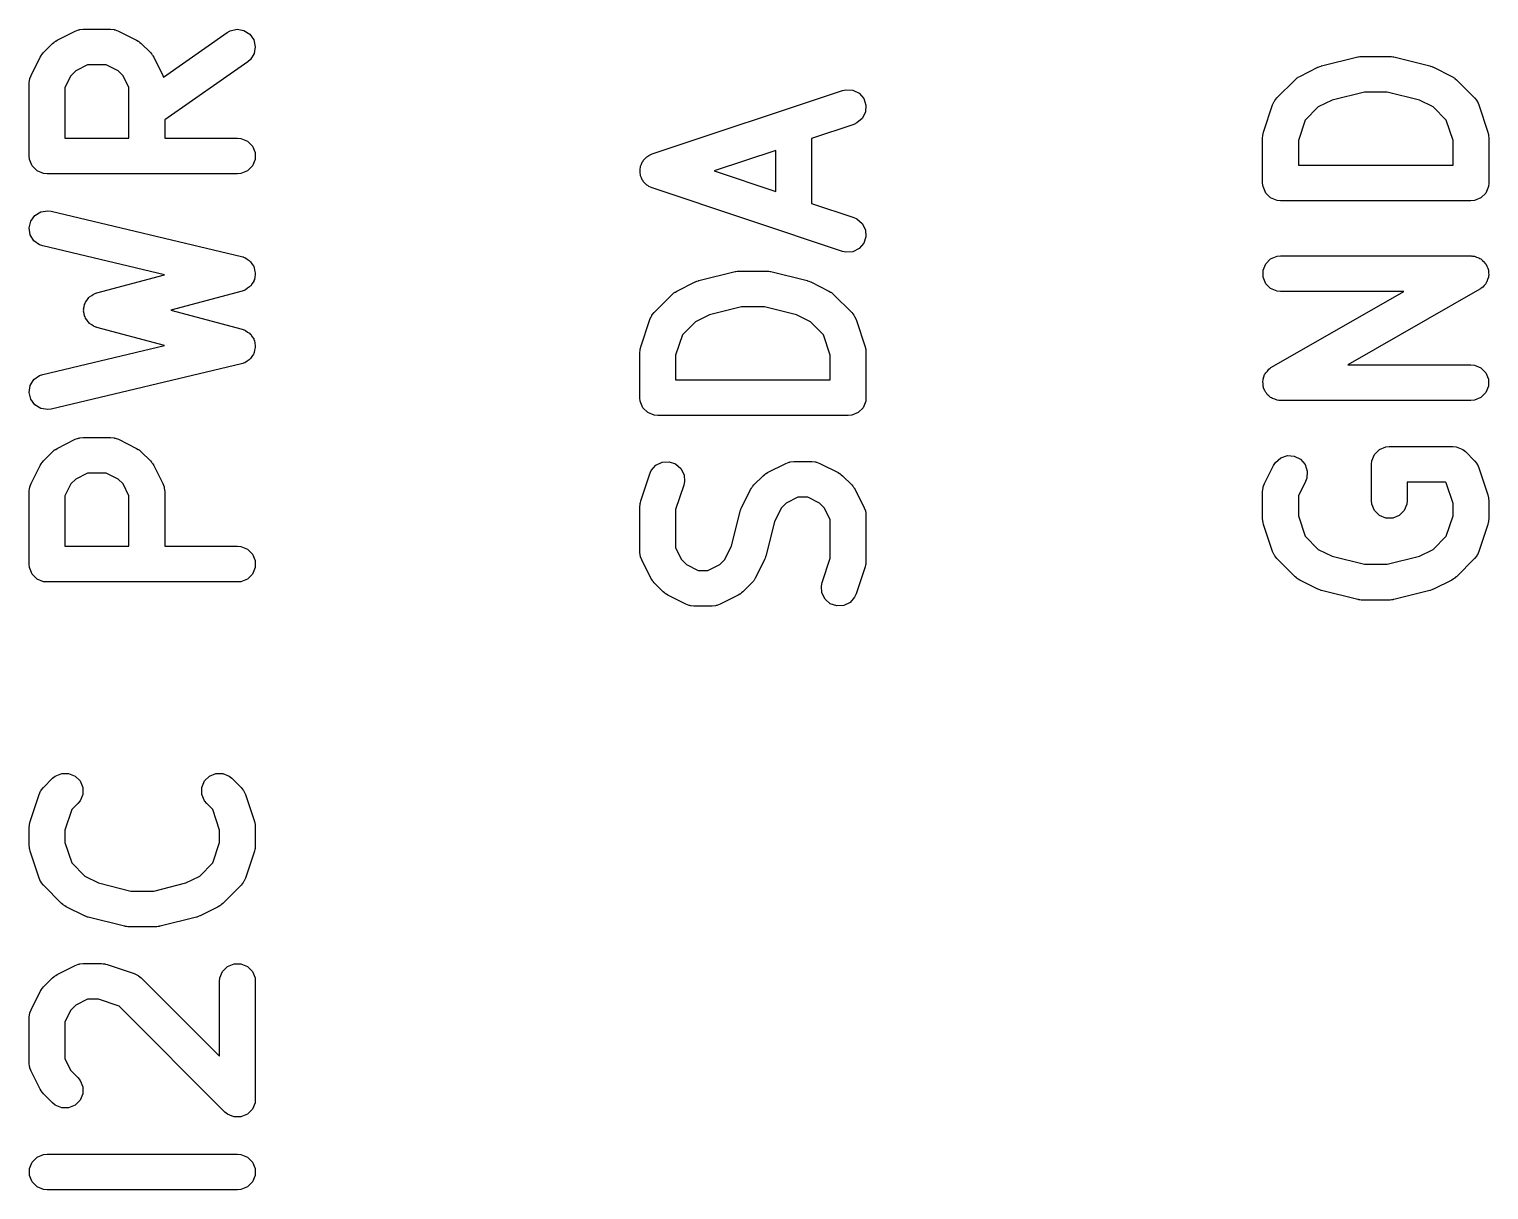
# Model space of a CAD drawing. Header units: inches. Extents: x 0.39 to 2.81, y 0.39 to 2.19.
# Drawn here: x 2.0789 to 2.3203, y 1.7413 to 1.9332 of the extents above; entities that cross this region are included whole.
import ezdxf

# ---------------------------------------------------------------- set-up
doc = ezdxf.new("R2010")
doc.units = ezdxf.units.IN
doc.header["$MEASUREMENT"] = 0
doc.layers.add('BLACK', color=250, linetype='CONTINUOUS')

msp = doc.modelspace()

# ---------------------------------------------------------------- linework, layer by layer
at = {"layer": 'BLACK', "linetype": 'CONTINUOUS'}
for p, q in [((2.08332, 1.9312), (2.08356, 1.93136)), ((2.08356, 1.93136), (2.08656, 1.93286)), ((2.08656, 1.93286), (2.0871, 1.93307)), ((2.0871, 1.93307), (2.08721, 1.93307)), ((2.08721, 1.93307), (2.08731, 1.93312)), ((2.08731, 1.93312), (2.08788, 1.93317)), ((2.08788, 1.93317), (2.09238, 1.93317)), ((2.09238, 1.93317), (2.09296, 1.93312)), ((2.09296, 1.93312), (2.09306, 1.93307)), ((2.09306, 1.93307), (2.09316, 1.93307)), ((2.09316, 1.93307), (2.0937, 1.93286)), ((2.0937, 1.93286), (2.0967, 1.93136)), ((2.0967, 1.93136), (2.09695, 1.9312)), ((2.10114, 1.92525), (2.11169, 1.93264)), ((2.11169, 1.93264), (2.11219, 1.93292)), ((2.11219, 1.93292), (2.11332, 1.93317)), ((2.11332, 1.93317), (2.11445, 1.93297)), ((2.11445, 1.93297), (2.11542, 1.93235)), ((2.11542, 1.93235), (2.11608, 1.93141)), ((2.11608, 1.93141), (2.11633, 1.93028)), ((2.0809, 1.92879), (2.08093, 1.92886)), ((2.08093, 1.92886), (2.081, 1.92894)), ((2.081, 1.92894), (2.08105, 1.92903)), ((2.08105, 1.92903), (2.08111, 1.92908)), ((2.08111, 1.92908), (2.0813, 1.92931)), ((2.0813, 1.92931), (2.0828, 1.93081)), ((2.0828, 1.93081), (2.08302, 1.93099)), ((2.08302, 1.93099), (2.08307, 1.93105)), ((2.08307, 1.93105), (2.08316, 1.93111)), ((2.08316, 1.93111), (2.08324, 1.93117)), ((2.08324, 1.93117), (2.08332, 1.9312)), ((2.09695, 1.9312), (2.09702, 1.93117)), ((2.09702, 1.93117), (2.09711, 1.93111)), ((2.09711, 1.93111), (2.09719, 1.93105)), ((2.09719, 1.93105), (2.09725, 1.93099)), ((2.09725, 1.93099), (2.09747, 1.93081)), ((2.09747, 1.93081), (2.09897, 1.92931)), ((2.09897, 1.92931), (2.09916, 1.92908)), ((2.09916, 1.92908), (2.09922, 1.92903)), ((2.09922, 1.92903), (2.09927, 1.92894)), ((2.09927, 1.92894), (2.09934, 1.92886)), ((2.09934, 1.92886), (2.09937, 1.92879)), ((2.11613, 1.92915), (2.11551, 1.92818)), ((2.11633, 1.93028), (2.11613, 1.92915)), ((2.07924, 1.92554), (2.08074, 1.92854)), ((2.08074, 1.92854), (2.0809, 1.92879)), ((2.08858, 1.92727), (2.08663, 1.92629)), ((2.09169, 1.92727), (2.08858, 1.92727)), ((2.09363, 1.92629), (2.09169, 1.92727)), ((2.09937, 1.92879), (2.09952, 1.92854)), ((2.09952, 1.92854), (2.10102, 1.92554)), ((2.11507, 1.9278), (2.10134, 1.91818)), ((2.11551, 1.92818), (2.11507, 1.9278)), ((2.28906, 1.92537), (2.29206, 1.92687)), ((2.29206, 1.92687), (2.29211, 1.92689)), ((2.29211, 1.92689), (2.29212, 1.9269)), ((2.29212, 1.9269), (2.29237, 1.92699)), ((2.29237, 1.92699), (2.2926, 1.92708)), ((2.2926, 1.92708), (2.29263, 1.92708)), ((2.29263, 1.92708), (2.29267, 1.9271)), ((2.29267, 1.9271), (2.29867, 1.9286)), ((2.29867, 1.9286), (2.29877, 1.92861)), ((2.29877, 1.92861), (2.29881, 1.92863)), ((2.29881, 1.92863), (2.29902, 1.92865)), ((2.29902, 1.92865), (2.29924, 1.92868)), ((2.29924, 1.92868), (2.29928, 1.92868)), ((2.29928, 1.92868), (2.29938, 1.92868)), ((2.29938, 1.92868), (2.30388, 1.92868)), ((2.30388, 1.92868), (2.30398, 1.92868)), ((2.30398, 1.92868), (2.30403, 1.92868)), ((2.30403, 1.92868), (2.30424, 1.92865)), ((2.30424, 1.92865), (2.30446, 1.92863)), ((2.30446, 1.92863), (2.3045, 1.92861)), ((2.3045, 1.92861), (2.3046, 1.9286)), ((2.3046, 1.9286), (2.3106, 1.9271)), ((2.3106, 1.9271), (2.31064, 1.92708)), ((2.31064, 1.92708), (2.31066, 1.92708)), ((2.31066, 1.92708), (2.3109, 1.92699)), ((2.3109, 1.92699), (2.31114, 1.9269)), ((2.31114, 1.9269), (2.31116, 1.92689)), ((2.31116, 1.92689), (2.3112, 1.92687)), ((2.3112, 1.92687), (2.3142, 1.92537)), ((2.07893, 1.92422), (2.07899, 1.9248)), ((2.07893, 1.91222), (2.07893, 1.92422)), ((2.07899, 1.9248), (2.07903, 1.92489)), ((2.07903, 1.92489), (2.07904, 1.925)), ((2.07904, 1.925), (2.07924, 1.92554)), ((2.08581, 1.92547), (2.08484, 1.92352)), ((2.08663, 1.92629), (2.08581, 1.92547)), ((2.09446, 1.92547), (2.09363, 1.92629)), ((2.09543, 1.92352), (2.09446, 1.92547)), ((2.10102, 1.92554), (2.10114, 1.92525)), ((2.2853, 1.92182), (2.2883, 1.92482)), ((2.2883, 1.92482), (2.28852, 1.92501)), ((2.28852, 1.92501), (2.28857, 1.92507)), ((2.28857, 1.92507), (2.28866, 1.92512)), ((2.28866, 1.92512), (2.28874, 1.92519)), ((2.28874, 1.92519), (2.28882, 1.92522)), ((2.28882, 1.92522), (2.28906, 1.92537)), ((2.3142, 1.92537), (2.31445, 1.92522)), ((2.31445, 1.92522), (2.31452, 1.92519)), ((2.31452, 1.92519), (2.3146, 1.92512)), ((2.3146, 1.92512), (2.31469, 1.92507)), ((2.31469, 1.92507), (2.31474, 1.92501)), ((2.31474, 1.92501), (2.31497, 1.92482)), ((2.31497, 1.92482), (2.31797, 1.92182)), ((2.08484, 1.92352), (2.08484, 1.91517)), ((2.09543, 1.91517), (2.09543, 1.92352)), ((2.18195, 1.91254), (2.21345, 1.92303)), ((2.21345, 1.92303), (2.21401, 1.92316)), ((2.21401, 1.92316), (2.21516, 1.92308)), ((2.21516, 1.92308), (2.21619, 1.92257)), ((2.21619, 1.92257), (2.21695, 1.9217)), ((2.21695, 1.9217), (2.21731, 1.9206)), ((2.28493, 1.92137), (2.2853, 1.92182)), ((2.29975, 1.92278), (2.29442, 1.92145)), ((2.30352, 1.92278), (2.29975, 1.92278)), ((2.30885, 1.92145), (2.30352, 1.92278)), ((2.31797, 1.92182), (2.31834, 1.92137)), ((2.21723, 1.91945), (2.21671, 1.91842)), ((2.21731, 1.9206), (2.21723, 1.91945)), ((2.28308, 1.91617), (2.28458, 1.92067)), ((2.28458, 1.92067), (2.28482, 1.9212)), ((2.28482, 1.9212), (2.28489, 1.92128)), ((2.28489, 1.92128), (2.28493, 1.92137)), ((2.29213, 1.92031), (2.28997, 1.91814)), ((2.29442, 1.92145), (2.29213, 1.92031)), ((2.31113, 1.92031), (2.30885, 1.92145)), ((2.3133, 1.91814), (2.31113, 1.92031)), ((2.31834, 1.92137), (2.31838, 1.92128)), ((2.31838, 1.92128), (2.31845, 1.9212)), ((2.31845, 1.9212), (2.31868, 1.92067)), ((2.31868, 1.92067), (2.32018, 1.91617)), ((2.10134, 1.91818), (2.10134, 1.91517)), ((2.21532, 1.91743), (2.20834, 1.9151)), ((2.21584, 1.91767), (2.21532, 1.91743)), ((2.21671, 1.91842), (2.21584, 1.91767)), ((2.28997, 1.91814), (2.28884, 1.91475)), ((2.31443, 1.91475), (2.3133, 1.91814)), ((2.08484, 1.91517), (2.09543, 1.91517)), ((2.10134, 1.91517), (2.11338, 1.91517)), ((2.11338, 1.91517), (2.11396, 1.91512)), ((2.11396, 1.91512), (2.11502, 1.91468)), ((2.11502, 1.91468), (2.11584, 1.91386)), ((2.20834, 1.9151), (2.20834, 1.90436)), ((2.28293, 1.91523), (2.28296, 1.91553)), ((2.28293, 1.90773), (2.28293, 1.91523)), ((2.28296, 1.9156), (2.28298, 1.91571)), ((2.28296, 1.91553), (2.28296, 1.9156)), ((2.28298, 1.91571), (2.28299, 1.91581)), ((2.28299, 1.91581), (2.28302, 1.91588)), ((2.28302, 1.91588), (2.28308, 1.91617)), ((2.28884, 1.91475), (2.28884, 1.91069)), ((2.31443, 1.91069), (2.31443, 1.91475)), ((2.32018, 1.91617), (2.32025, 1.91588)), ((2.32025, 1.91588), (2.32028, 1.91581)), ((2.32028, 1.91581), (2.32029, 1.91571)), ((2.32029, 1.91571), (2.32031, 1.9156)), ((2.32031, 1.9156), (2.32031, 1.91553)), ((2.32031, 1.91553), (2.32033, 1.91523)), ((2.32033, 1.91523), (2.32033, 1.90773)), ((2.07899, 1.91165), (2.07893, 1.91222)), ((2.11584, 1.91386), (2.11628, 1.9128)), ((2.11628, 1.9128), (2.11628, 1.91165)), ((2.18083, 1.91179), (2.18108, 1.91207)), ((2.18108, 1.91207), (2.18126, 1.91216)), ((2.18126, 1.91216), (2.18142, 1.9123)), ((2.18142, 1.9123), (2.18195, 1.91254)), ((2.20243, 1.91314), (2.19222, 1.90973)), ((2.20243, 1.90633), (2.20243, 1.91314)), ((2.07943, 1.91058), (2.07899, 1.91165)), ((2.08025, 1.90977), (2.07943, 1.91058)), ((2.08131, 1.90933), (2.08025, 1.90977)), ((2.11502, 1.90977), (2.11396, 1.90933)), ((2.11584, 1.91058), (2.11502, 1.90977)), ((2.11628, 1.91165), (2.11584, 1.91058)), ((2.17996, 1.9101), (2.18002, 1.9103)), ((2.17998, 1.90973), (2.17996, 1.9101)), ((2.17996, 1.90936), (2.17998, 1.90973)), ((2.18002, 1.9103), (2.18004, 1.91051)), ((2.18004, 1.91051), (2.1802, 1.91085)), ((2.1802, 1.91085), (2.18032, 1.9112)), ((2.18032, 1.9112), (2.18046, 1.91136)), ((2.18046, 1.91136), (2.18055, 1.91154)), ((2.18055, 1.91154), (2.18083, 1.91179)), ((2.19222, 1.90973), (2.20243, 1.90633)), ((2.28884, 1.91069), (2.31443, 1.91069)), ((2.08189, 1.90927), (2.08131, 1.90933)), ((2.11338, 1.90927), (2.08189, 1.90927)), ((2.11396, 1.90933), (2.11338, 1.90927)), ((2.18002, 1.90916), (2.17996, 1.90936)), ((2.18004, 1.90895), (2.18002, 1.90916)), ((2.1802, 1.90862), (2.18004, 1.90895)), ((2.18032, 1.90827), (2.1802, 1.90862)), ((2.18046, 1.90811), (2.18032, 1.90827)), ((2.18055, 1.90792), (2.18046, 1.90811)), ((2.18083, 1.90768), (2.18055, 1.90792)), ((2.18108, 1.9074), (2.18083, 1.90768)), ((2.18126, 1.90731), (2.18108, 1.9074)), ((2.18142, 1.90717), (2.18126, 1.90731)), ((2.18195, 1.90693), (2.18142, 1.90717)), ((2.28299, 1.90716), (2.28293, 1.90773)), ((2.28343, 1.90609), (2.28299, 1.90716)), ((2.32028, 1.90716), (2.31984, 1.90609)), ((2.32033, 1.90773), (2.32028, 1.90716)), ((2.21345, 1.89643), (2.18195, 1.90693)), ((2.28425, 1.90528), (2.28343, 1.90609)), ((2.28531, 1.90484), (2.28425, 1.90528)), ((2.28589, 1.90478), (2.28531, 1.90484)), ((2.31738, 1.90478), (2.28589, 1.90478)), ((2.31796, 1.90484), (2.31738, 1.90478)), ((2.31902, 1.90528), (2.31796, 1.90484)), ((2.31984, 1.90609), (2.31902, 1.90528)), ((2.0792, 1.90145), (2.07988, 1.90239)), ((2.07988, 1.90239), (2.08086, 1.90299)), ((2.08086, 1.90299), (2.082, 1.90317)), ((2.082, 1.90317), (2.08257, 1.9031)), ((2.08257, 1.9031), (2.11407, 1.8956)), ((2.20834, 1.90436), (2.21532, 1.90204)), ((2.07893, 1.90033), (2.0792, 1.90145)), ((2.07912, 1.8992), (2.07893, 1.90033)), ((2.21532, 1.90204), (2.21584, 1.9018)), ((2.21584, 1.9018), (2.21671, 1.90105)), ((2.21671, 1.90105), (2.21723, 1.90002)), ((2.21723, 1.90002), (2.21731, 1.89887)), ((2.07972, 1.89821), (2.07912, 1.8992)), ((2.08065, 1.89754), (2.07972, 1.89821)), ((2.0812, 1.89735), (2.08065, 1.89754)), ((2.21695, 1.89777), (2.21619, 1.8969)), ((2.21731, 1.89887), (2.21695, 1.89777)), ((2.10131, 1.89256), (2.0812, 1.89735)), ((2.11407, 1.8956), (2.11426, 1.89553)), ((2.11426, 1.89553), (2.11433, 1.89552)), ((2.11433, 1.89552), (2.1144, 1.89548)), ((2.1144, 1.89548), (2.11461, 1.89541)), ((2.11461, 1.89541), (2.11496, 1.89516)), ((2.11496, 1.89516), (2.11533, 1.89494)), ((2.21401, 1.89631), (2.21345, 1.89643)), ((2.21516, 1.89639), (2.21401, 1.89631)), ((2.21619, 1.8969), (2.21516, 1.89639)), ((2.28343, 1.89438), (2.28425, 1.89519)), ((2.28425, 1.89519), (2.28531, 1.89563)), ((2.28531, 1.89563), (2.28589, 1.89569)), ((2.28589, 1.89569), (2.31738, 1.89569)), ((2.31738, 1.89569), (2.31753, 1.89567)), ((2.31753, 1.89567), (2.31759, 1.89568)), ((2.31759, 1.89568), (2.31766, 1.89566)), ((2.31766, 1.89566), (2.31796, 1.89563)), ((2.31796, 1.89563), (2.31832, 1.89548)), ((2.31832, 1.89548), (2.3187, 1.89538)), ((2.3187, 1.89538), (2.31885, 1.89526)), ((2.31885, 1.89526), (2.31902, 1.89519)), ((2.31902, 1.89519), (2.3193, 1.89491)), ((2.11533, 1.89494), (2.11542, 1.89482)), ((2.11542, 1.89482), (2.11555, 1.89473)), ((2.11555, 1.89473), (2.11577, 1.89437)), ((2.11577, 1.89437), (2.11603, 1.89403)), ((2.11603, 1.89403), (2.11607, 1.89388)), ((2.11607, 1.89388), (2.11615, 1.89375)), ((2.11615, 1.89375), (2.11622, 1.89333)), ((2.11622, 1.89333), (2.11633, 1.89291)), ((2.11633, 1.89261), (2.11623, 1.8922)), ((2.11633, 1.89291), (2.11631, 1.89276)), ((2.11631, 1.89276), (2.11633, 1.89261)), ((2.18967, 1.8916), (2.19567, 1.8931)), ((2.19567, 1.8931), (2.19577, 1.89312)), ((2.19577, 1.89312), (2.19581, 1.89313)), ((2.19581, 1.89313), (2.19602, 1.89315)), ((2.19602, 1.89315), (2.19624, 1.89319)), ((2.19624, 1.89319), (2.19628, 1.89318)), ((2.19628, 1.89318), (2.19638, 1.89319)), ((2.19638, 1.89319), (2.20088, 1.89319)), ((2.20088, 1.89319), (2.20098, 1.89318)), ((2.20098, 1.89318), (2.20103, 1.89319)), ((2.20103, 1.89319), (2.20124, 1.89315)), ((2.20124, 1.89315), (2.20146, 1.89313)), ((2.20146, 1.89313), (2.2015, 1.89312)), ((2.2015, 1.89312), (2.2016, 1.8931)), ((2.2016, 1.8931), (2.2076, 1.8916)), ((2.28299, 1.89331), (2.28343, 1.89438)), ((2.28299, 1.89216), (2.28299, 1.89331)), ((2.3193, 1.89491), (2.31961, 1.89467)), ((2.31961, 1.89467), (2.3197, 1.89451)), ((2.3197, 1.89451), (2.31984, 1.89438)), ((2.31984, 1.89438), (2.31999, 1.89401)), ((2.31999, 1.89401), (2.32018, 1.89367)), ((2.32018, 1.89367), (2.32021, 1.89349)), ((2.32021, 1.89349), (2.32028, 1.89331)), ((2.32028, 1.89331), (2.32028, 1.89292)), ((2.32028, 1.89292), (2.32033, 1.89253)), ((2.09012, 1.88958), (2.10131, 1.89256)), ((2.11503, 1.89033), (2.11468, 1.89007)), ((2.11539, 1.89056), (2.11503, 1.89033)), ((2.11548, 1.89068), (2.11539, 1.89056)), ((2.1156, 1.89077), (2.11548, 1.89068)), ((2.11581, 1.89115), (2.1156, 1.89077)), ((2.11607, 1.89149), (2.11581, 1.89115)), ((2.1161, 1.89164), (2.11607, 1.89149)), ((2.11618, 1.89177), (2.1161, 1.89164)), ((2.11623, 1.8922), (2.11618, 1.89177)), ((2.18606, 1.88988), (2.18906, 1.89138)), ((2.18906, 1.89138), (2.18911, 1.89139)), ((2.18911, 1.89139), (2.18912, 1.89141)), ((2.18912, 1.89141), (2.18937, 1.89149)), ((2.18937, 1.89149), (2.1896, 1.89158)), ((2.1896, 1.89158), (2.18963, 1.89159)), ((2.18963, 1.89159), (2.18967, 1.8916)), ((2.2076, 1.8916), (2.20764, 1.89159)), ((2.20764, 1.89159), (2.20766, 1.89158)), ((2.20766, 1.89158), (2.2079, 1.89149)), ((2.2079, 1.89149), (2.20814, 1.89141)), ((2.20814, 1.89141), (2.20816, 1.89139)), ((2.20816, 1.89139), (2.2082, 1.89138)), ((2.2082, 1.89138), (2.2112, 1.88988)), ((2.28343, 1.8911), (2.28299, 1.89216)), ((2.28425, 1.89028), (2.28343, 1.8911)), ((2.28531, 1.88984), (2.28425, 1.89028)), ((2.31897, 1.89026), (2.31885, 1.89017)), ((2.31902, 1.89028), (2.31897, 1.89026)), ((2.31908, 1.89034), (2.31902, 1.89028)), ((2.31932, 1.89051), (2.31908, 1.89034)), ((2.31956, 1.89082), (2.31932, 1.89051)), ((2.31984, 1.8911), (2.31956, 1.89082)), ((2.31991, 1.89127), (2.31984, 1.8911)), ((2.32002, 1.89142), (2.31991, 1.89127)), ((2.32013, 1.8918), (2.32002, 1.89142)), ((2.32028, 1.89216), (2.32013, 1.8918)), ((2.32033, 1.89253), (2.32028, 1.89235)), ((2.32028, 1.89235), (2.32028, 1.89216)), ((2.08809, 1.88768), (2.08819, 1.88784)), ((2.08819, 1.88784), (2.08823, 1.88803)), ((2.08823, 1.88803), (2.08847, 1.88834)), ((2.08847, 1.88834), (2.08867, 1.88867)), ((2.08867, 1.88867), (2.08882, 1.88879)), ((2.08882, 1.88879), (2.08893, 1.88894)), ((2.08893, 1.88894), (2.08927, 1.88914)), ((2.08927, 1.88914), (2.08958, 1.88937)), ((2.08958, 1.88937), (2.08986, 1.88948)), ((2.08986, 1.88948), (2.08993, 1.88952)), ((2.08993, 1.88952), (2.08999, 1.88953)), ((2.08999, 1.88953), (2.09012, 1.88958)), ((2.11414, 1.88987), (2.10234, 1.88672)), ((2.11434, 1.88994), (2.11414, 1.88987)), ((2.11441, 1.88996), (2.11434, 1.88994)), ((2.11447, 1.88999), (2.11441, 1.88996)), ((2.11468, 1.89007), (2.11447, 1.88999)), ((2.1823, 1.88633), (2.1853, 1.88932)), ((2.1853, 1.88932), (2.18552, 1.88951)), ((2.18552, 1.88951), (2.18557, 1.88957)), ((2.18557, 1.88957), (2.18566, 1.88963)), ((2.18566, 1.88963), (2.18574, 1.88969)), ((2.18574, 1.88969), (2.18582, 1.88972)), ((2.18582, 1.88972), (2.18606, 1.88988)), ((2.2112, 1.88988), (2.21145, 1.88972)), ((2.21145, 1.88972), (2.21152, 1.88969)), ((2.21152, 1.88969), (2.2116, 1.88963)), ((2.2116, 1.88963), (2.21169, 1.88957)), ((2.21169, 1.88957), (2.21174, 1.88951)), ((2.21174, 1.88951), (2.21197, 1.88932)), ((2.21197, 1.88932), (2.21497, 1.88633)), ((2.28442, 1.8773), (2.30626, 1.88978)), ((2.28589, 1.88978), (2.28531, 1.88984)), ((2.30626, 1.88978), (2.28589, 1.88978)), ((2.31885, 1.89017), (2.297, 1.87769)), ((2.08794, 1.88691), (2.08804, 1.88729)), ((2.08796, 1.88672), (2.08794, 1.88691)), ((2.08794, 1.88654), (2.08796, 1.88672)), ((2.08804, 1.88616), (2.08794, 1.88654)), ((2.08804, 1.88729), (2.08809, 1.88768)), ((2.08809, 1.88577), (2.08804, 1.88616)), ((2.08819, 1.88561), (2.08809, 1.88577)), ((2.08823, 1.88542), (2.08819, 1.88561)), ((2.08847, 1.88511), (2.08823, 1.88542)), ((2.10234, 1.88672), (2.11414, 1.88358)), ((2.18158, 1.88517), (2.18182, 1.8857)), ((2.18182, 1.8857), (2.18189, 1.88578)), ((2.18189, 1.88578), (2.18193, 1.88588)), ((2.18193, 1.88588), (2.1823, 1.88633)), ((2.19142, 1.88595), (2.18913, 1.88481)), ((2.19675, 1.88728), (2.19142, 1.88595)), ((2.20052, 1.88728), (2.19675, 1.88728)), ((2.20585, 1.88595), (2.20052, 1.88728)), ((2.20813, 1.88481), (2.20585, 1.88595)), ((2.21497, 1.88633), (2.21534, 1.88588)), ((2.21534, 1.88588), (2.21538, 1.88578)), ((2.21538, 1.88578), (2.21545, 1.8857)), ((2.21545, 1.8857), (2.21568, 1.88517)), ((2.08867, 1.88478), (2.08847, 1.88511)), ((2.08882, 1.88466), (2.08867, 1.88478)), ((2.08893, 1.88451), (2.08882, 1.88466)), ((2.08927, 1.88431), (2.08893, 1.88451)), ((2.08958, 1.88407), (2.08927, 1.88431)), ((2.08986, 1.88397), (2.08958, 1.88407)), ((2.08993, 1.88393), (2.08986, 1.88397)), ((2.08999, 1.88392), (2.08993, 1.88393)), ((2.09012, 1.88387), (2.08999, 1.88392)), ((2.10131, 1.88089), (2.09012, 1.88387)), ((2.11414, 1.88358), (2.11434, 1.88351)), ((2.11434, 1.88351), (2.11441, 1.88349)), ((2.11441, 1.88349), (2.11447, 1.88346)), ((2.11447, 1.88346), (2.11468, 1.88338)), ((2.11468, 1.88338), (2.11503, 1.88311)), ((2.11503, 1.88311), (2.11539, 1.88289)), ((2.18008, 1.88067), (2.18158, 1.88517)), ((2.18913, 1.88481), (2.18697, 1.88264)), ((2.2103, 1.88264), (2.20813, 1.88481)), ((2.21568, 1.88517), (2.21718, 1.88067)), ((2.0812, 1.8761), (2.10131, 1.88089)), ((2.11539, 1.88289), (2.11548, 1.88277)), ((2.11548, 1.88277), (2.1156, 1.88267)), ((2.1156, 1.88267), (2.11581, 1.8823)), ((2.11581, 1.8823), (2.11607, 1.88196)), ((2.11607, 1.88196), (2.1161, 1.88181)), ((2.1161, 1.88181), (2.11618, 1.88168)), ((2.11618, 1.88168), (2.11623, 1.88125)), ((2.11633, 1.88054), (2.11622, 1.88012)), ((2.11623, 1.88125), (2.11633, 1.88084)), ((2.11633, 1.88084), (2.11631, 1.88069)), ((2.11631, 1.88069), (2.11633, 1.88054)), ((2.18002, 1.88039), (2.18008, 1.88067)), ((2.18697, 1.88264), (2.18584, 1.87926)), ((2.21143, 1.87926), (2.2103, 1.88264)), ((2.21718, 1.88067), (2.21725, 1.88039)), ((2.11496, 1.87829), (2.11461, 1.87804)), ((2.11533, 1.87851), (2.11496, 1.87829)), ((2.11542, 1.87863), (2.11533, 1.87851)), ((2.11555, 1.87872), (2.11542, 1.87863)), ((2.11577, 1.87908), (2.11555, 1.87872)), ((2.11603, 1.87942), (2.11577, 1.87908)), ((2.11607, 1.87957), (2.11603, 1.87942)), ((2.11615, 1.8797), (2.11607, 1.87957)), ((2.11622, 1.88012), (2.11615, 1.8797)), ((2.17993, 1.87974), (2.17996, 1.88003)), ((2.17993, 1.87224), (2.17993, 1.87974)), ((2.17996, 1.88011), (2.17998, 1.88021)), ((2.17996, 1.88003), (2.17996, 1.88011)), ((2.17998, 1.88021), (2.17999, 1.88031)), ((2.17999, 1.88031), (2.18002, 1.88039)), ((2.18584, 1.87926), (2.18584, 1.87519)), ((2.21143, 1.87519), (2.21143, 1.87926)), ((2.21725, 1.88039), (2.21728, 1.88031)), ((2.21728, 1.88031), (2.21729, 1.88021)), ((2.21729, 1.88021), (2.21731, 1.88011)), ((2.21731, 1.88011), (2.21731, 1.88003)), ((2.21731, 1.88003), (2.21733, 1.87974)), ((2.21733, 1.87974), (2.21733, 1.87224)), ((2.07972, 1.87523), (2.08065, 1.87591)), ((2.08065, 1.87591), (2.0812, 1.8761)), ((2.11407, 1.87785), (2.08257, 1.87035)), ((2.11426, 1.87792), (2.11407, 1.87785)), ((2.11433, 1.87793), (2.11426, 1.87792)), ((2.1144, 1.87797), (2.11433, 1.87793)), ((2.11461, 1.87804), (2.1144, 1.87797)), ((2.28314, 1.87568), (2.28324, 1.87606)), ((2.28324, 1.87606), (2.28336, 1.87621)), ((2.28336, 1.87621), (2.28343, 1.87638)), ((2.28343, 1.87638), (2.28371, 1.87666)), ((2.28371, 1.87666), (2.28395, 1.87697)), ((2.28395, 1.87697), (2.28419, 1.87714)), ((2.28419, 1.87714), (2.28425, 1.87719)), ((2.28425, 1.87719), (2.2843, 1.87722)), ((2.2843, 1.87722), (2.28442, 1.8773)), ((2.297, 1.87769), (2.31738, 1.87769)), ((2.31738, 1.87769), (2.31796, 1.87763)), ((2.31796, 1.87763), (2.31902, 1.87719)), ((2.31902, 1.87719), (2.31984, 1.87638)), ((2.31984, 1.87638), (2.32028, 1.87531)), ((2.07893, 1.87312), (2.07912, 1.87425)), ((2.07912, 1.87425), (2.07972, 1.87523)), ((2.18584, 1.87519), (2.21143, 1.87519)), ((2.28294, 1.87494), (2.28299, 1.87513)), ((2.28299, 1.87456), (2.28294, 1.87494)), ((2.28299, 1.87531), (2.28314, 1.87568)), ((2.28299, 1.87513), (2.28299, 1.87531)), ((2.28299, 1.87416), (2.28299, 1.87456)), ((2.28306, 1.87399), (2.28299, 1.87416)), ((2.28309, 1.8738), (2.28306, 1.87399)), ((2.28328, 1.87346), (2.28309, 1.8738)), ((2.28343, 1.8731), (2.28328, 1.87346)), ((2.32028, 1.87416), (2.31984, 1.8731)), ((2.32028, 1.87531), (2.32028, 1.87416)), ((2.0792, 1.872), (2.07893, 1.87312)), ((2.07988, 1.87106), (2.0792, 1.872)), ((2.08086, 1.87046), (2.07988, 1.87106)), ((2.17999, 1.87166), (2.17993, 1.87224)), ((2.18043, 1.8706), (2.17999, 1.87166)), ((2.21728, 1.87166), (2.21684, 1.8706)), ((2.21733, 1.87224), (2.21728, 1.87166)), ((2.28356, 1.87297), (2.28343, 1.8731)), ((2.28366, 1.8728), (2.28356, 1.87297)), ((2.28397, 1.87256), (2.28366, 1.8728)), ((2.28425, 1.87228), (2.28397, 1.87256)), ((2.28442, 1.87221), (2.28425, 1.87228)), ((2.28457, 1.8721), (2.28442, 1.87221)), ((2.28495, 1.87199), (2.28457, 1.8721)), ((2.28531, 1.87184), (2.28495, 1.87199)), ((2.2856, 1.87181), (2.28531, 1.87184)), ((2.28568, 1.87179), (2.2856, 1.87181)), ((2.28574, 1.8718), (2.28568, 1.87179)), ((2.28589, 1.87179), (2.28574, 1.8718)), ((2.31738, 1.87179), (2.28589, 1.87179)), ((2.31796, 1.87184), (2.31738, 1.87179)), ((2.31902, 1.87228), (2.31796, 1.87184)), ((2.31984, 1.8731), (2.31902, 1.87228)), ((2.082, 1.87028), (2.08086, 1.87046)), ((2.08257, 1.87035), (2.082, 1.87028)), ((2.18125, 1.86978), (2.18043, 1.8706)), ((2.18231, 1.86934), (2.18125, 1.86978)), ((2.18289, 1.86929), (2.18231, 1.86934)), ((2.21438, 1.86929), (2.18289, 1.86929)), ((2.21496, 1.86934), (2.21438, 1.86929)), ((2.21602, 1.86978), (2.21496, 1.86934)), ((2.21684, 1.8706), (2.21602, 1.86978)), ((2.08316, 1.86362), (2.08324, 1.86368)), ((2.08324, 1.86368), (2.08332, 1.86371)), ((2.08332, 1.86371), (2.08356, 1.86387)), ((2.08356, 1.86387), (2.08656, 1.86537)), ((2.08656, 1.86537), (2.0871, 1.86558)), ((2.0871, 1.86558), (2.08721, 1.86558)), ((2.08721, 1.86558), (2.08731, 1.86562)), ((2.08731, 1.86562), (2.08788, 1.86568)), ((2.08788, 1.86568), (2.09238, 1.86568)), ((2.09238, 1.86568), (2.09296, 1.86562)), ((2.09296, 1.86562), (2.09306, 1.86558)), ((2.09306, 1.86558), (2.09316, 1.86558)), ((2.09316, 1.86558), (2.0937, 1.86537)), ((2.0937, 1.86537), (2.0967, 1.86387)), ((2.0967, 1.86387), (2.09695, 1.86371)), ((2.09695, 1.86371), (2.09702, 1.86368)), ((2.09702, 1.86368), (2.09711, 1.86362)), ((2.30143, 1.86288), (2.30224, 1.8637)), ((2.30224, 1.8637), (2.30331, 1.86414)), ((2.30331, 1.86414), (2.30388, 1.86419)), ((2.30388, 1.86419), (2.31438, 1.86419)), ((2.31438, 1.86419), (2.31496, 1.86414)), ((2.31496, 1.86414), (2.31602, 1.8637)), ((2.31602, 1.8637), (2.31647, 1.86333)), ((2.08074, 1.86105), (2.0809, 1.8613)), ((2.0809, 1.8613), (2.08093, 1.86137)), ((2.08093, 1.86137), (2.081, 1.86145)), ((2.081, 1.86145), (2.08105, 1.86154)), ((2.08105, 1.86154), (2.08111, 1.86159)), ((2.08111, 1.86159), (2.0813, 1.86182)), ((2.0813, 1.86182), (2.0828, 1.86332)), ((2.0828, 1.86332), (2.08302, 1.8635)), ((2.08302, 1.8635), (2.08307, 1.86356)), ((2.08307, 1.86356), (2.08316, 1.86362)), ((2.09711, 1.86362), (2.09719, 1.86356)), ((2.09719, 1.86356), (2.09725, 1.8635)), ((2.09725, 1.8635), (2.09747, 1.86332)), ((2.09747, 1.86332), (2.09897, 1.86182)), ((2.09897, 1.86182), (2.09916, 1.86159)), ((2.09916, 1.86159), (2.09922, 1.86154)), ((2.09922, 1.86154), (2.09927, 1.86145)), ((2.09927, 1.86145), (2.09934, 1.86137)), ((2.09934, 1.86137), (2.09937, 1.8613)), ((2.09937, 1.8613), (2.09952, 1.86105)), ((2.18258, 1.86107), (2.18361, 1.86159)), ((2.18361, 1.86159), (2.18475, 1.86167)), ((2.18475, 1.86167), (2.18585, 1.86131)), ((2.18585, 1.86131), (2.18672, 1.86055)), ((2.20106, 1.85988), (2.20406, 1.86138)), ((2.20406, 1.86138), (2.2046, 1.86159)), ((2.2046, 1.86159), (2.20471, 1.8616)), ((2.20471, 1.8616), (2.20481, 1.86164)), ((2.20481, 1.86164), (2.20538, 1.86169)), ((2.20538, 1.86169), (2.20838, 1.86169)), ((2.20838, 1.86169), (2.20896, 1.86164)), ((2.20896, 1.86164), (2.20906, 1.8616)), ((2.20906, 1.8616), (2.20916, 1.86159)), ((2.20916, 1.86159), (2.2097, 1.86138)), ((2.2097, 1.86138), (2.2127, 1.85988)), ((2.28474, 1.86106), (2.28505, 1.86155)), ((2.28505, 1.86155), (2.28592, 1.86231)), ((2.28592, 1.86231), (2.28702, 1.86267)), ((2.28702, 1.86267), (2.28817, 1.86259)), ((2.28817, 1.86259), (2.2892, 1.86207)), ((2.2892, 1.86207), (2.28995, 1.8612)), ((2.30093, 1.86124), (2.30099, 1.86182)), ((2.30093, 1.85524), (2.30093, 1.86124)), ((2.30099, 1.86182), (2.30143, 1.86288)), ((2.31647, 1.86333), (2.31797, 1.86183)), ((2.31797, 1.86183), (2.31834, 1.86138)), ((2.31834, 1.86138), (2.31838, 1.86128)), ((2.31838, 1.86128), (2.31845, 1.8612)), ((2.07924, 1.85805), (2.08074, 1.86105)), ((2.08663, 1.8588), (2.08581, 1.85798)), ((2.08858, 1.85977), (2.08663, 1.8588)), ((2.09169, 1.85977), (2.08858, 1.85977)), ((2.09363, 1.8588), (2.09169, 1.85977)), ((2.09446, 1.85798), (2.09363, 1.8588)), ((2.09952, 1.86105), (2.10102, 1.85805)), ((2.18008, 1.85517), (2.18158, 1.85967)), ((2.18158, 1.85967), (2.18182, 1.8602)), ((2.18182, 1.8602), (2.18258, 1.86107)), ((2.18672, 1.86055), (2.18723, 1.85952)), ((2.18723, 1.85952), (2.18731, 1.85837)), ((2.1988, 1.85783), (2.2003, 1.85933)), ((2.2003, 1.85933), (2.20052, 1.85951)), ((2.20052, 1.85951), (2.20057, 1.85957)), ((2.20057, 1.85957), (2.20066, 1.85963)), ((2.20066, 1.85963), (2.20074, 1.8597)), ((2.20074, 1.8597), (2.20081, 1.85973)), ((2.20081, 1.85973), (2.20106, 1.85988)), ((2.2127, 1.85988), (2.21295, 1.85973)), ((2.21295, 1.85973), (2.21302, 1.8597)), ((2.21302, 1.8597), (2.2131, 1.85963)), ((2.2131, 1.85963), (2.21319, 1.85957)), ((2.21319, 1.85957), (2.21324, 1.85951)), ((2.21324, 1.85951), (2.21347, 1.85933)), ((2.21347, 1.85933), (2.21497, 1.85783)), ((2.28324, 1.85806), (2.28474, 1.86106)), ((2.28995, 1.8612), (2.29032, 1.86011)), ((2.29023, 1.85896), (2.29003, 1.85842)), ((2.29032, 1.86011), (2.29023, 1.85896)), ((2.31845, 1.8612), (2.31868, 1.86067)), ((2.31868, 1.86067), (2.32018, 1.85617)), ((2.07893, 1.85673), (2.07899, 1.8573)), ((2.07893, 1.84473), (2.07893, 1.85673)), ((2.07899, 1.8573), (2.07903, 1.8574)), ((2.07903, 1.8574), (2.07904, 1.85751)), ((2.07904, 1.85751), (2.07924, 1.85805)), ((2.08581, 1.85798), (2.08484, 1.85603)), ((2.09543, 1.85603), (2.09446, 1.85798)), ((2.10102, 1.85805), (2.10123, 1.85751)), ((2.10123, 1.85751), (2.10124, 1.8574)), ((2.10124, 1.8574), (2.10128, 1.8573)), ((2.10128, 1.8573), (2.10134, 1.85673)), ((2.10134, 1.85673), (2.10134, 1.84768)), ((2.18719, 1.85781), (2.18584, 1.85376)), ((2.18731, 1.85837), (2.18719, 1.85781)), ((2.19674, 1.85406), (2.19824, 1.85706)), ((2.19824, 1.85706), (2.1984, 1.85731)), ((2.1984, 1.85731), (2.19843, 1.85738)), ((2.19843, 1.85738), (2.19849, 1.85746)), ((2.19849, 1.85746), (2.19855, 1.85755)), ((2.19855, 1.85755), (2.19861, 1.8576)), ((2.19861, 1.8576), (2.1988, 1.85783)), ((2.21497, 1.85783), (2.21516, 1.8576)), ((2.21516, 1.8576), (2.21521, 1.85755)), ((2.21521, 1.85755), (2.21527, 1.85746)), ((2.21527, 1.85746), (2.21534, 1.85738)), ((2.21534, 1.85738), (2.21537, 1.85731)), ((2.21537, 1.85731), (2.21552, 1.85706)), ((2.21552, 1.85706), (2.21702, 1.85406)), ((2.28293, 1.85674), (2.28299, 1.85732)), ((2.28293, 1.85224), (2.28293, 1.85674)), ((2.28299, 1.85732), (2.28303, 1.85741)), ((2.28303, 1.85741), (2.28304, 1.85752)), ((2.28304, 1.85752), (2.28324, 1.85806)), ((2.29003, 1.85842), (2.28884, 1.85604)), ((2.31316, 1.85829), (2.30684, 1.85829)), ((2.30684, 1.85829), (2.30684, 1.85524)), ((2.3133, 1.85815), (2.31316, 1.85829)), ((2.31443, 1.85476), (2.3133, 1.85815)), ((2.08484, 1.85603), (2.08484, 1.84768)), ((2.09543, 1.84768), (2.09543, 1.85603)), ((2.17993, 1.85424), (2.17996, 1.85453)), ((2.17993, 1.84674), (2.17993, 1.85424)), ((2.17996, 1.85461), (2.17998, 1.85471)), ((2.17996, 1.85453), (2.17996, 1.85461)), ((2.17998, 1.85471), (2.17999, 1.85482)), ((2.17999, 1.85482), (2.18002, 1.85489)), ((2.18002, 1.85489), (2.18008, 1.85517)), ((2.19663, 1.85376), (2.19671, 1.854)), ((2.19671, 1.854), (2.19673, 1.85402)), ((2.19673, 1.85402), (2.19674, 1.85406)), ((2.20331, 1.85399), (2.20217, 1.85171)), ((2.20413, 1.85481), (2.20331, 1.85399)), ((2.20608, 1.85579), (2.20413, 1.85481)), ((2.20769, 1.85579), (2.20608, 1.85579)), ((2.20963, 1.85481), (2.20769, 1.85579)), ((2.21046, 1.85399), (2.20963, 1.85481)), ((2.21143, 1.85204), (2.21046, 1.85399)), ((2.21702, 1.85406), (2.21723, 1.85352)), ((2.28884, 1.85604), (2.28884, 1.85272)), ((2.30099, 1.85467), (2.30093, 1.85524)), ((2.30143, 1.8536), (2.30099, 1.85467)), ((2.30678, 1.85467), (2.30634, 1.8536)), ((2.30684, 1.85524), (2.30678, 1.85467)), ((2.31443, 1.85272), (2.31443, 1.85476)), ((2.32018, 1.85617), (2.32025, 1.85589)), ((2.32025, 1.85589), (2.32028, 1.85582)), ((2.32028, 1.85582), (2.32029, 1.85571)), ((2.32029, 1.85571), (2.32031, 1.85561)), ((2.32031, 1.85561), (2.32031, 1.85553)), ((2.32031, 1.85553), (2.32033, 1.85524)), ((2.32033, 1.85524), (2.32033, 1.85224)), ((2.18584, 1.85376), (2.18584, 1.84744)), ((2.1951, 1.84777), (2.19652, 1.85346)), ((2.19652, 1.85346), (2.19653, 1.8535)), ((2.19653, 1.8535), (2.19654, 1.85352)), ((2.19654, 1.85352), (2.19663, 1.85376)), ((2.20217, 1.85171), (2.20075, 1.84603)), ((2.21143, 1.84572), (2.21143, 1.85204)), ((2.21723, 1.85352), (2.21724, 1.85342)), ((2.21724, 1.85342), (2.21728, 1.85332)), ((2.21728, 1.85332), (2.21733, 1.85274)), ((2.21733, 1.85274), (2.21733, 1.84524)), ((2.28296, 1.85195), (2.28293, 1.85224)), ((2.28296, 1.85187), (2.28296, 1.85195)), ((2.28298, 1.85177), (2.28296, 1.85187)), ((2.28299, 1.85167), (2.28298, 1.85177)), ((2.28302, 1.85159), (2.28299, 1.85167)), ((2.28308, 1.85131), (2.28302, 1.85159)), ((2.28884, 1.85272), (2.28997, 1.84934)), ((2.30224, 1.85279), (2.30143, 1.8536)), ((2.30331, 1.85235), (2.30224, 1.85279)), ((2.30446, 1.85235), (2.30331, 1.85235)), ((2.30552, 1.85279), (2.30446, 1.85235)), ((2.30634, 1.8536), (2.30552, 1.85279)), ((2.3133, 1.84934), (2.31443, 1.85272)), ((2.32025, 1.85159), (2.32018, 1.85131)), ((2.32028, 1.85167), (2.32025, 1.85159)), ((2.32029, 1.85177), (2.32028, 1.85167)), ((2.32031, 1.85187), (2.32029, 1.85177)), ((2.32033, 1.85224), (2.32031, 1.85195)), ((2.32031, 1.85195), (2.32031, 1.85187)), ((2.28458, 1.84681), (2.28308, 1.85131)), ((2.28997, 1.84934), (2.29213, 1.84717)), ((2.31113, 1.84717), (2.3133, 1.84934)), ((2.32018, 1.85131), (2.31868, 1.84681)), ((2.08484, 1.84768), (2.09543, 1.84768)), ((2.10134, 1.84768), (2.11338, 1.84768)), ((2.11338, 1.84768), (2.11396, 1.84763)), ((2.11396, 1.84763), (2.11502, 1.84719)), ((2.11502, 1.84719), (2.11584, 1.84637)), ((2.17999, 1.84617), (2.17993, 1.84674)), ((2.18584, 1.84744), (2.18681, 1.84549)), ((2.19396, 1.84549), (2.1951, 1.84777)), ((2.28482, 1.84628), (2.28458, 1.84681)), ((2.29213, 1.84717), (2.29442, 1.84603)), ((2.30885, 1.84603), (2.31113, 1.84717)), ((2.31868, 1.84681), (2.31845, 1.84628)), ((2.07899, 1.84415), (2.07893, 1.84473)), ((2.11584, 1.84637), (2.11628, 1.84531)), ((2.11628, 1.84531), (2.11628, 1.84415)), ((2.18003, 1.84607), (2.17999, 1.84617)), ((2.18004, 1.84596), (2.18003, 1.84607)), ((2.18024, 1.84542), (2.18004, 1.84596)), ((2.18174, 1.84242), (2.18024, 1.84542)), ((2.18681, 1.84549), (2.18763, 1.84467)), ((2.18763, 1.84467), (2.18958, 1.8437)), ((2.19119, 1.8437), (2.19314, 1.84467)), ((2.19314, 1.84467), (2.19396, 1.84549)), ((2.20052, 1.84542), (2.19902, 1.84242)), ((2.20054, 1.84546), (2.20052, 1.84542)), ((2.20055, 1.84548), (2.20054, 1.84546)), ((2.20064, 1.84572), (2.20055, 1.84548)), ((2.20073, 1.84596), (2.20064, 1.84572)), ((2.20075, 1.84603), (2.20073, 1.84598)), ((2.20073, 1.84598), (2.20073, 1.84596)), ((2.21008, 1.84168), (2.21143, 1.84572)), ((2.21718, 1.84431), (2.21568, 1.83981)), ((2.21725, 1.84459), (2.21718, 1.84431)), ((2.21728, 1.84467), (2.21725, 1.84459)), ((2.21729, 1.84477), (2.21728, 1.84467)), ((2.21731, 1.84487), (2.21729, 1.84477)), ((2.21733, 1.84524), (2.21731, 1.84495)), ((2.21731, 1.84495), (2.21731, 1.84487)), ((2.28489, 1.8462), (2.28482, 1.84628)), ((2.28493, 1.8461), (2.28489, 1.8462)), ((2.2853, 1.84565), (2.28493, 1.8461)), ((2.2883, 1.84265), (2.2853, 1.84565)), ((2.29442, 1.84603), (2.29975, 1.8447)), ((2.29975, 1.8447), (2.30352, 1.8447)), ((2.30352, 1.8447), (2.30885, 1.84603)), ((2.31797, 1.84565), (2.31497, 1.84265)), ((2.31834, 1.8461), (2.31797, 1.84565)), ((2.31838, 1.8462), (2.31834, 1.8461)), ((2.31845, 1.84628), (2.31838, 1.8462)), ((2.07943, 1.84309), (2.07899, 1.84415)), ((2.08025, 1.84227), (2.07943, 1.84309)), ((2.08131, 1.84183), (2.08025, 1.84227)), ((2.11502, 1.84227), (2.11396, 1.84183)), ((2.11584, 1.84309), (2.11502, 1.84227)), ((2.11628, 1.84415), (2.11584, 1.84309)), ((2.1819, 1.84217), (2.18174, 1.84242)), ((2.18193, 1.8421), (2.1819, 1.84217)), ((2.182, 1.84202), (2.18193, 1.8421)), ((2.18205, 1.84193), (2.182, 1.84202)), ((2.18211, 1.84188), (2.18205, 1.84193)), ((2.18958, 1.8437), (2.19119, 1.8437)), ((2.19872, 1.84193), (2.19866, 1.84188)), ((2.19877, 1.84202), (2.19872, 1.84193)), ((2.19884, 1.8421), (2.19877, 1.84202)), ((2.19887, 1.84217), (2.19884, 1.8421)), ((2.19902, 1.84242), (2.19887, 1.84217)), ((2.28852, 1.84247), (2.2883, 1.84265)), ((2.28857, 1.84241), (2.28852, 1.84247)), ((2.28866, 1.84235), (2.28857, 1.84241)), ((2.28874, 1.84229), (2.28866, 1.84235)), ((2.28882, 1.84226), (2.28874, 1.84229)), ((2.28906, 1.8421), (2.28882, 1.84226)), ((2.29206, 1.8406), (2.28906, 1.8421)), ((2.3142, 1.8421), (2.3112, 1.8406)), ((2.31445, 1.84226), (2.3142, 1.8421)), ((2.31452, 1.84229), (2.31445, 1.84226)), ((2.3146, 1.84235), (2.31452, 1.84229)), ((2.31469, 1.84241), (2.3146, 1.84235)), ((2.31474, 1.84247), (2.31469, 1.84241)), ((2.31497, 1.84265), (2.31474, 1.84247)), ((2.08189, 1.84178), (2.08131, 1.84183)), ((2.11338, 1.84178), (2.08189, 1.84178)), ((2.11396, 1.84183), (2.11338, 1.84178)), ((2.1823, 1.84165), (2.18211, 1.84188)), ((2.1838, 1.84015), (2.1823, 1.84165)), ((2.18402, 1.83997), (2.1838, 1.84015)), ((2.18407, 1.83991), (2.18402, 1.83997)), ((2.18416, 1.83985), (2.18407, 1.83991)), ((2.18424, 1.83979), (2.18416, 1.83985)), ((2.18432, 1.83976), (2.18424, 1.83979)), ((2.18456, 1.8396), (2.18432, 1.83976)), ((2.18756, 1.8381), (2.18456, 1.8396)), ((2.1962, 1.8396), (2.1932, 1.8381)), ((2.19645, 1.83976), (2.1962, 1.8396)), ((2.19652, 1.83979), (2.19645, 1.83976)), ((2.19661, 1.83985), (2.19652, 1.83979)), ((2.19669, 1.83991), (2.19661, 1.83985)), ((2.19675, 1.83997), (2.19669, 1.83991)), ((2.19697, 1.84015), (2.19675, 1.83997)), ((2.19847, 1.84165), (2.19697, 1.84015)), ((2.19866, 1.84188), (2.19847, 1.84165)), ((2.20995, 1.84111), (2.21008, 1.84168)), ((2.21003, 1.83996), (2.20995, 1.84111)), ((2.21055, 1.83893), (2.21003, 1.83996)), ((2.21568, 1.83981), (2.21545, 1.83928)), ((2.29211, 1.84059), (2.29206, 1.8406)), ((2.29212, 1.84057), (2.29211, 1.84059)), ((2.29237, 1.84049), (2.29212, 1.84057)), ((2.2926, 1.84039), (2.29237, 1.84049)), ((2.29263, 1.84039), (2.2926, 1.84039)), ((2.29267, 1.84038), (2.29263, 1.84039)), ((2.29867, 1.83888), (2.29267, 1.84038)), ((2.3106, 1.84038), (2.3046, 1.83888)), ((2.31064, 1.84039), (2.3106, 1.84038)), ((2.31066, 1.84039), (2.31064, 1.84039)), ((2.3109, 1.84049), (2.31066, 1.84039)), ((2.31114, 1.84057), (2.3109, 1.84049)), ((2.31116, 1.84059), (2.31114, 1.84057)), ((2.3112, 1.8406), (2.31116, 1.84059)), ((2.1881, 1.83789), (2.18756, 1.8381)), ((2.18821, 1.83789), (2.1881, 1.83789)), ((2.18831, 1.83785), (2.18821, 1.83789)), ((2.18888, 1.83779), (2.18831, 1.83785)), ((2.19188, 1.83779), (2.18888, 1.83779)), ((2.19246, 1.83785), (2.19188, 1.83779)), ((2.19256, 1.83789), (2.19246, 1.83785)), ((2.19266, 1.83789), (2.19256, 1.83789)), ((2.1932, 1.8381), (2.19266, 1.83789)), ((2.21142, 1.83818), (2.21055, 1.83893)), ((2.21251, 1.83781), (2.21142, 1.83818)), ((2.21366, 1.83789), (2.21251, 1.83781)), ((2.21469, 1.83841), (2.21366, 1.83789)), ((2.21545, 1.83928), (2.21469, 1.83841)), ((2.29877, 1.83886), (2.29867, 1.83888)), ((2.29881, 1.83885), (2.29877, 1.83886)), ((2.29902, 1.83883), (2.29881, 1.83885)), ((2.29924, 1.83879), (2.29902, 1.83883)), ((2.29928, 1.8388), (2.29924, 1.83879)), ((2.29938, 1.83879), (2.29928, 1.8388)), ((2.30388, 1.83879), (2.29938, 1.83879)), ((2.30398, 1.8388), (2.30388, 1.83879)), ((2.30403, 1.83879), (2.30398, 1.8388)), ((2.30424, 1.83883), (2.30403, 1.83879)), ((2.30446, 1.83885), (2.30424, 1.83883)), ((2.3045, 1.83886), (2.30446, 1.83885)), ((2.3046, 1.83888), (2.3045, 1.83886)), ((2.0813, 1.80782), (2.0828, 1.80932)), ((2.0828, 1.80932), (2.08324, 1.80969)), ((2.08324, 1.80969), (2.08431, 1.81013)), ((2.08431, 1.81013), (2.08546, 1.81013)), ((2.08546, 1.81013), (2.08653, 1.80969)), ((2.08653, 1.80969), (2.08734, 1.80888)), ((2.08734, 1.80888), (2.08778, 1.80781)), ((2.10749, 1.80781), (2.10793, 1.80888)), ((2.10793, 1.80888), (2.10874, 1.80969)), ((2.10874, 1.80969), (2.10981, 1.81013)), ((2.10981, 1.81013), (2.11096, 1.81013)), ((2.11096, 1.81013), (2.11202, 1.80969)), ((2.11202, 1.80969), (2.11247, 1.80932)), ((2.11247, 1.80932), (2.11397, 1.80782)), ((2.07908, 1.80217), (2.08058, 1.80667)), ((2.08058, 1.80667), (2.08082, 1.8072)), ((2.08082, 1.8072), (2.08089, 1.80728)), ((2.08089, 1.80728), (2.08093, 1.80738)), ((2.08093, 1.80738), (2.0813, 1.80782)), ((2.08778, 1.80666), (2.08734, 1.80559)), ((2.08778, 1.80781), (2.08778, 1.80666)), ((2.10749, 1.80666), (2.10749, 1.80781)), ((2.10793, 1.80559), (2.10749, 1.80666)), ((2.11397, 1.80782), (2.11434, 1.80738)), ((2.11434, 1.80738), (2.11438, 1.80728)), ((2.11438, 1.80728), (2.11445, 1.8072)), ((2.11445, 1.8072), (2.11468, 1.80667)), ((2.11468, 1.80667), (2.11618, 1.80217)), ((2.08597, 1.80414), (2.08484, 1.80076)), ((2.08697, 1.80515), (2.08597, 1.80414)), ((2.08734, 1.80559), (2.08697, 1.80515)), ((2.10829, 1.80515), (2.10793, 1.80559)), ((2.1093, 1.80414), (2.10829, 1.80515)), ((2.11043, 1.80076), (2.1093, 1.80414)), ((2.07893, 1.80124), (2.07896, 1.80153)), ((2.07893, 1.79824), (2.07893, 1.80124)), ((2.07896, 1.8016), (2.07898, 1.80171)), ((2.07896, 1.80153), (2.07896, 1.8016)), ((2.07898, 1.80171), (2.07899, 1.80181)), ((2.07899, 1.80181), (2.07902, 1.80188)), ((2.07902, 1.80188), (2.07908, 1.80217)), ((2.11618, 1.80217), (2.11625, 1.80188)), ((2.11625, 1.80188), (2.11628, 1.80181)), ((2.11628, 1.80181), (2.11629, 1.80171)), ((2.11629, 1.80171), (2.11631, 1.8016)), ((2.11631, 1.8016), (2.11631, 1.80153)), ((2.11631, 1.80153), (2.11633, 1.80124)), ((2.11633, 1.80124), (2.11633, 1.79824)), ((2.08484, 1.80076), (2.08484, 1.79871)), ((2.08484, 1.79871), (2.08597, 1.79533)), ((2.1093, 1.79533), (2.11043, 1.79871)), ((2.11043, 1.79871), (2.11043, 1.80076)), ((2.07896, 1.79794), (2.07893, 1.79824)), ((2.07896, 1.79787), (2.07896, 1.79794)), ((2.07898, 1.79776), (2.07896, 1.79787)), ((2.07899, 1.79766), (2.07898, 1.79776)), ((2.07902, 1.79759), (2.07899, 1.79766)), ((2.07908, 1.7973), (2.07902, 1.79759)), ((2.08058, 1.7928), (2.07908, 1.7973)), ((2.11618, 1.7973), (2.11468, 1.7928)), ((2.11625, 1.79759), (2.11618, 1.7973)), ((2.11628, 1.79766), (2.11625, 1.79759)), ((2.11629, 1.79776), (2.11628, 1.79766)), ((2.11631, 1.79787), (2.11629, 1.79776)), ((2.11633, 1.79824), (2.11631, 1.79794)), ((2.11631, 1.79794), (2.11631, 1.79787)), ((2.08597, 1.79533), (2.08813, 1.79316)), ((2.10713, 1.79316), (2.1093, 1.79533)), ((2.08082, 1.79227), (2.08058, 1.7928)), ((2.08089, 1.79219), (2.08082, 1.79227)), ((2.08093, 1.7921), (2.08089, 1.79219)), ((2.0813, 1.79165), (2.08093, 1.7921)), ((2.0843, 1.78865), (2.0813, 1.79165)), ((2.08813, 1.79316), (2.09042, 1.79202)), ((2.09042, 1.79202), (2.09575, 1.79069)), ((2.09952, 1.79069), (2.10485, 1.79202)), ((2.10485, 1.79202), (2.10713, 1.79316)), ((2.11397, 1.79165), (2.11097, 1.78865)), ((2.11434, 1.7921), (2.11397, 1.79165)), ((2.11438, 1.79219), (2.11434, 1.7921)), ((2.11445, 1.79227), (2.11438, 1.79219)), ((2.11468, 1.7928), (2.11445, 1.79227)), ((2.09575, 1.79069), (2.09952, 1.79069)), ((2.08452, 1.78846), (2.0843, 1.78865)), ((2.08457, 1.7884), (2.08452, 1.78846)), ((2.08466, 1.78835), (2.08457, 1.7884)), ((2.08474, 1.78828), (2.08466, 1.78835)), ((2.08482, 1.78825), (2.08474, 1.78828)), ((2.08506, 1.7881), (2.08482, 1.78825)), ((2.08806, 1.7866), (2.08506, 1.7881)), ((2.08811, 1.78658), (2.08806, 1.7866)), ((2.08812, 1.78657), (2.08811, 1.78658)), ((2.08837, 1.78648), (2.08812, 1.78657)), ((2.0886, 1.78639), (2.08837, 1.78648)), ((2.08863, 1.78639), (2.0886, 1.78639)), ((2.08867, 1.78637), (2.08863, 1.78639)), ((2.09467, 1.78487), (2.08867, 1.78637)), ((2.1066, 1.78637), (2.1006, 1.78487)), ((2.10664, 1.78639), (2.1066, 1.78637)), ((2.10666, 1.78639), (2.10664, 1.78639)), ((2.1069, 1.78648), (2.10666, 1.78639)), ((2.10714, 1.78657), (2.1069, 1.78648)), ((2.10716, 1.78658), (2.10714, 1.78657)), ((2.1072, 1.7866), (2.10716, 1.78658)), ((2.1102, 1.7881), (2.1072, 1.7866)), ((2.11045, 1.78825), (2.1102, 1.7881)), ((2.11052, 1.78828), (2.11045, 1.78825)), ((2.1106, 1.78835), (2.11052, 1.78828)), ((2.11069, 1.7884), (2.1106, 1.78835)), ((2.11074, 1.78846), (2.11069, 1.7884)), ((2.11097, 1.78865), (2.11074, 1.78846)), ((2.09477, 1.78486), (2.09467, 1.78487)), ((2.09481, 1.78484), (2.09477, 1.78486)), ((2.09502, 1.78482), (2.09481, 1.78484)), ((2.09524, 1.78479), (2.09502, 1.78482)), ((2.09528, 1.78479), (2.09524, 1.78479)), ((2.09538, 1.78478), (2.09528, 1.78479)), ((2.09988, 1.78478), (2.09538, 1.78478)), ((2.09998, 1.78479), (2.09988, 1.78478)), ((2.10003, 1.78479), (2.09998, 1.78479)), ((2.10024, 1.78482), (2.10003, 1.78479)), ((2.10046, 1.78484), (2.10024, 1.78482)), ((2.1005, 1.78486), (2.10046, 1.78484)), ((2.1006, 1.78487), (2.1005, 1.78486)), ((2.08324, 1.77669), (2.08332, 1.77672)), ((2.08332, 1.77672), (2.08356, 1.77688)), ((2.08356, 1.77688), (2.08656, 1.77838)), ((2.08656, 1.77838), (2.0871, 1.77859)), ((2.0871, 1.77859), (2.08721, 1.77859)), ((2.08721, 1.77859), (2.08731, 1.77863)), ((2.08731, 1.77863), (2.08788, 1.77869)), ((2.08788, 1.77869), (2.09088, 1.77869)), ((2.09088, 1.77869), (2.09118, 1.77866)), ((2.09118, 1.77866), (2.09125, 1.77867)), ((2.09125, 1.77867), (2.09136, 1.77864)), ((2.09136, 1.77864), (2.09146, 1.77863)), ((2.09146, 1.77863), (2.09153, 1.7786)), ((2.09153, 1.7786), (2.09182, 1.77854)), ((2.09182, 1.77854), (2.09632, 1.77704)), ((2.09632, 1.77704), (2.09685, 1.7768)), ((2.09685, 1.7768), (2.09693, 1.77673)), ((2.09693, 1.77673), (2.09702, 1.77669)), ((2.11049, 1.77631), (2.11093, 1.77738)), ((2.11093, 1.77738), (2.11174, 1.77819)), ((2.11174, 1.77819), (2.11281, 1.77863)), ((2.11281, 1.77863), (2.11396, 1.77863)), ((2.11396, 1.77863), (2.11502, 1.77819)), ((2.11502, 1.77819), (2.11584, 1.77738)), ((2.11584, 1.77738), (2.11628, 1.77631)), ((2.08074, 1.77406), (2.0809, 1.77431)), ((2.0809, 1.77431), (2.08093, 1.77438)), ((2.08093, 1.77438), (2.081, 1.77446)), ((2.081, 1.77446), (2.08105, 1.77455)), ((2.08105, 1.77455), (2.08111, 1.7746)), ((2.08111, 1.7746), (2.0813, 1.77483)), ((2.0813, 1.77483), (2.0828, 1.77633)), ((2.0828, 1.77633), (2.08302, 1.77651)), ((2.08302, 1.77651), (2.08307, 1.77657)), ((2.08307, 1.77657), (2.08316, 1.77663)), ((2.08316, 1.77663), (2.08324, 1.77669)), ((2.09702, 1.77669), (2.09747, 1.77633)), ((2.09747, 1.77633), (2.11043, 1.76337)), ((2.11043, 1.77574), (2.11049, 1.77631)), ((2.11043, 1.76337), (2.11043, 1.77574)), ((2.11628, 1.77631), (2.11633, 1.77574)), ((2.11633, 1.77574), (2.11633, 1.75624)), ((2.07924, 1.77106), (2.08074, 1.77406)), ((2.08858, 1.77279), (2.08663, 1.77181)), ((2.09041, 1.77279), (2.08858, 1.77279)), ((2.09379, 1.77166), (2.09041, 1.77279)), ((2.07893, 1.76974), (2.07899, 1.77032)), ((2.07893, 1.76224), (2.07893, 1.76974)), ((2.07899, 1.77032), (2.07903, 1.77041)), ((2.07903, 1.77041), (2.07904, 1.77052)), ((2.07904, 1.77052), (2.07924, 1.77106)), ((2.08581, 1.77099), (2.08484, 1.76904)), ((2.08663, 1.77181), (2.08581, 1.77099)), ((2.11129, 1.75415), (2.09379, 1.77166)), ((2.08484, 1.76904), (2.08484, 1.76294)), ((2.07899, 1.76166), (2.07893, 1.76224)), ((2.08484, 1.76294), (2.08581, 1.76099)), ((2.07903, 1.76157), (2.07899, 1.76166)), ((2.07904, 1.76146), (2.07903, 1.76157)), ((2.07924, 1.76092), (2.07904, 1.76146)), ((2.08074, 1.75792), (2.07924, 1.76092)), ((2.08581, 1.76099), (2.08697, 1.75983)), ((2.08697, 1.75983), (2.08734, 1.75938)), ((2.0809, 1.75767), (2.08074, 1.75792)), ((2.08093, 1.7576), (2.0809, 1.75767)), ((2.081, 1.75752), (2.08093, 1.7576)), ((2.08105, 1.75743), (2.081, 1.75752)), ((2.08111, 1.75738), (2.08105, 1.75743)), ((2.08734, 1.75938), (2.08778, 1.75832)), ((2.08778, 1.75832), (2.08778, 1.75716)), ((2.0813, 1.75715), (2.08111, 1.75738)), ((2.0828, 1.75565), (2.0813, 1.75715)), ((2.08324, 1.75529), (2.0828, 1.75565)), ((2.08431, 1.75484), (2.08324, 1.75529)), ((2.08653, 1.75529), (2.08546, 1.75484)), ((2.08734, 1.7561), (2.08653, 1.75529)), ((2.08778, 1.75716), (2.08734, 1.7561)), ((2.11628, 1.75566), (2.11584, 1.7546)), ((2.11633, 1.75624), (2.11628, 1.75566)), ((2.08546, 1.75484), (2.08431, 1.75484)), ((2.11174, 1.75379), (2.11129, 1.75415)), ((2.11249, 1.75347), (2.11174, 1.75379)), ((2.11281, 1.75334), (2.11249, 1.75347)), ((2.11396, 1.75334), (2.11281, 1.75334)), ((2.11281, 1.75334), (2.11281, 1.75334)), ((2.11502, 1.75379), (2.11396, 1.75334)), ((2.11584, 1.7546), (2.11502, 1.75379)), ((2.07899, 1.74482), (2.07943, 1.74588)), ((2.07943, 1.74588), (2.08025, 1.7467)), ((2.08025, 1.7467), (2.08131, 1.74714)), ((2.08131, 1.74714), (2.08189, 1.7472)), ((2.08189, 1.7472), (2.11338, 1.7472)), ((2.11338, 1.7472), (2.11396, 1.74714)), ((2.11396, 1.74714), (2.11502, 1.7467)), ((2.11502, 1.7467), (2.11584, 1.74588)), ((2.11584, 1.74588), (2.11628, 1.74482)), ((2.07899, 1.74367), (2.07899, 1.74482)), ((2.07943, 1.7426), (2.07899, 1.74367)), ((2.11628, 1.74367), (2.11584, 1.7426)), ((2.11628, 1.74482), (2.11628, 1.74367)), ((2.08025, 1.74179), (2.07943, 1.7426)), ((2.08131, 1.74135), (2.08025, 1.74179)), ((2.08189, 1.74129), (2.08131, 1.74135)), ((2.11338, 1.74129), (2.08189, 1.74129)), ((2.11396, 1.74135), (2.11338, 1.74129)), ((2.11502, 1.74179), (2.11396, 1.74135)), ((2.11584, 1.7426), (2.11502, 1.74179))]:
    msp.add_line(p, q, dxfattribs=at)

doc.saveas('drawing.dxf')
